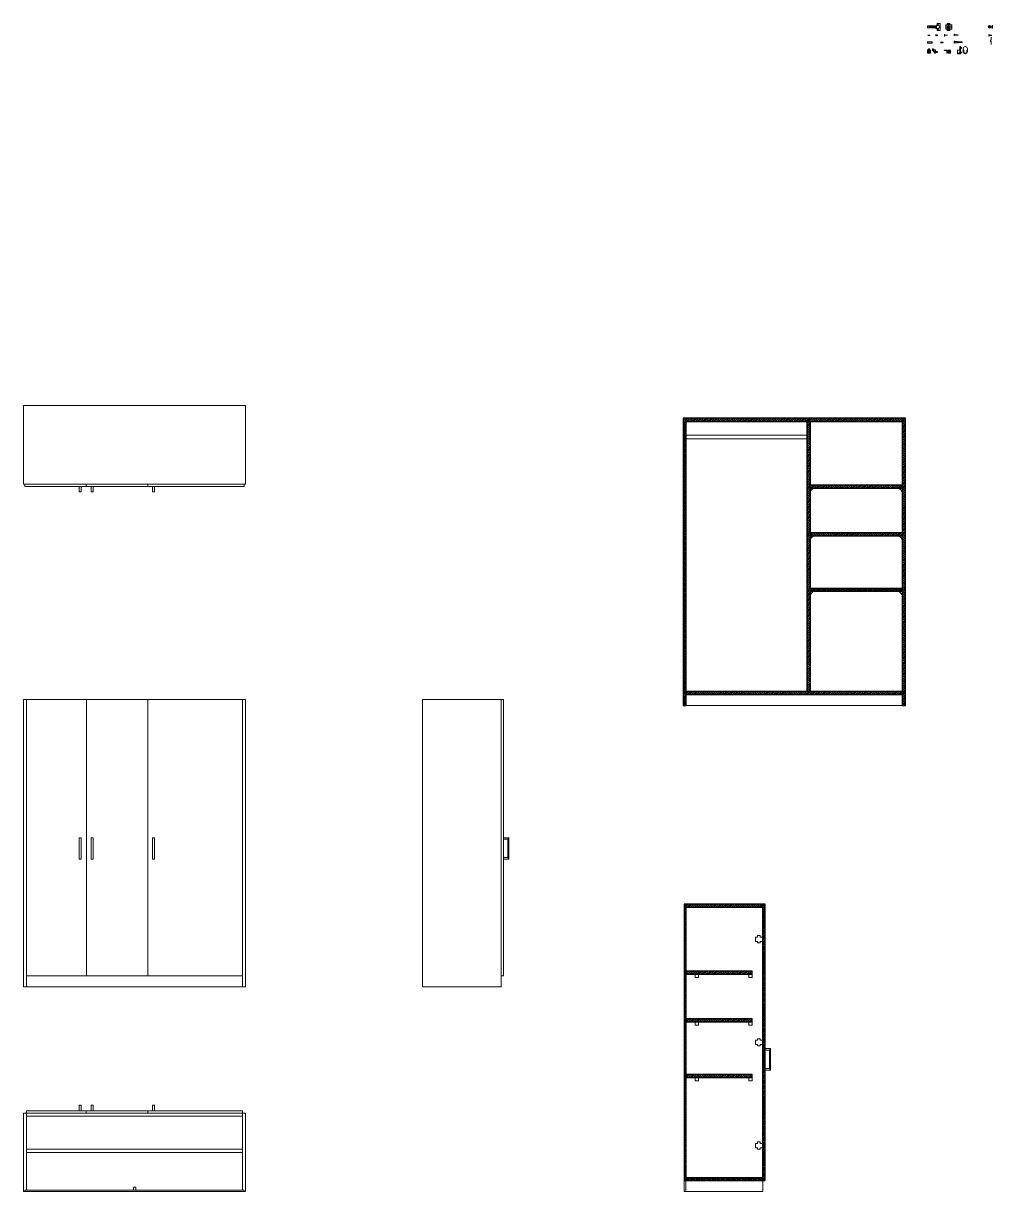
# Model space of a CAD drawing. Header units: millimetres. Extents: x -36975 to 2153, y -5493 to 9259.
# Drawn here: x -17406 to -11302, y 1899 to 9259 of the extents above; entities that cross this region are included whole.
import ezdxf

# ---------------------------------------------------------------- set-up
doc = ezdxf.new("R2010")
doc.units = ezdxf.units.MM
doc.linetypes.add('DASHED', pattern=[0.75, 0.5, -0.25])
for name, color, linetype, lineweight in [('A-ELEV-MBE', 7, 'Continuous', 18), ('A-ELEV-MBE1', 7, 'Continuous', 18), ('A-SECT-MCUT', 7, 'Continuous', 35), ('A-SECT-MCUT1', 7, 'Continuous', 35)]:
    doc.layers.add(name, color=color, linetype=linetype, lineweight=lineweight)

msp = doc.modelspace()

# ---------------------------------------------------------------- hatches: boundary and pattern name
at = {"layer": 'A-SECT-MCUT', "lineweight": 13, "true_color": 0x636466}
h = msp.add_hatch(dxfattribs=at)
h.set_pattern_fill('ANSI31', color=251, scale=2.5)
h.paths.add_polyline_path([(-13231.4, 6771), (-13251.4, 6771), (-13251.4, 4961), (-13231.4, 4961)])
h.paths.add_polyline_path([(-11871.4, 6771), (-13231.4, 6771), (-13231.4, 6751), (-11871.4, 6751)])
h.paths.add_polyline_path([(-11851.4, 6771), (-11871.4, 6771), (-11871.4, 6751), (-11871.4, 4961), (-11851.4, 4961)])
h.paths.add_polyline_path([(-11871.4, 6351), (-12451.4, 6351), (-12451.4, 6331), (-11871.4, 6331)])
h.paths.add_polyline_path([(-11871.4, 6051), (-12451.4, 6051), (-12451.4, 6031), (-11871.4, 6031)])
h.paths.add_polyline_path([(-11871.4, 5701), (-12451.4, 5701), (-12451.4, 5681), (-11871.4, 5681)])
h.paths.add_polyline_path([(-11871.4, 5051), (-13231.4, 5051), (-13231.4, 5031), (-11871.4, 5031)])
h.paths.add_polyline_path([(-12451.4, 6751), (-12471.4, 6751), (-12471.4, 5051), (-12451.4, 5051)])
h = msp.add_hatch(dxfattribs=at)
h.set_pattern_fill('ANSI31', color=251, scale=2.5)
h.paths.add_polyline_path([(-12817, 3289), (-13234.5, 3289), (-13234.5, 3269), (-12817, 3269)])
h.paths.add_polyline_path([(-12817, 2989), (-13234.5, 2989), (-13234.5, 2969), (-12817, 2969)])
h.paths.add_polyline_path([(-12817, 2639), (-13234.5, 2639), (-13234.5, 2619), (-12817, 2619)])
h.paths.add_polyline_path([(-12734.5, 3709), (-12749.5, 3709), (-12749.5, 1969), (-12734.5, 1969)])
h.paths.add_polyline_path([(-13234.5, 3689), (-13234.5, 3699), (-13244.5, 3699), (-13244.5, 1979), (-13234.5, 1979)])
h.paths.add_polyline_path([(-12749.5, 3709), (-13244.5, 3709), (-13244.5, 3699), (-13234.5, 3699), (-13234.5, 3689), (-12749.5, 3689)])
h.paths.add_polyline_path([(-12749.5, 1989), (-13234.5, 1989), (-13234.5, 1979), (-13244.5, 1979), (-13244.5, 1969), (-12749.5, 1969)])

# ---------------------------------------------------------------- linework, layer by layer
at = {"layer": 'A-ELEV-MBE', "lineweight": 13}
for p, q in [((-13231.4, 6681), (-13231.4, 6636.4)), ((-12471.4, 6665.4), (-13231.4, 6665.4)), ((-12471.4, 6640.4), (-13231.4, 6640.4)), ((-12471.4, 6681), (-12471.4, 6636.4)), ((-12446.4, 6315), (-12430.4, 6331)), ((-11876.4, 6315), (-11892.4, 6331)), ((-12451.4, 6310), (-12446.4, 6310)), ((-12446.4, 6315), (-12446.4, 6310)), ((-11876.4, 6315), (-11876.4, 6310)), ((-11871.4, 6310), (-11876.4, 6310)), ((-12451.4, 6010), (-12446.4, 6010)), ((-12446.4, 6015), (-12430.4, 6031)), ((-12446.4, 6015), (-12446.4, 6010)), ((-11876.4, 6015), (-11892.4, 6031)), ((-11876.4, 6015), (-11876.4, 6010)), ((-11871.4, 6010), (-11876.4, 6010)), ((-12446.4, 5665), (-12430.4, 5681)), ((-11876.4, 5665), (-11892.4, 5681)), ((-12451.4, 5660), (-12446.4, 5660)), ((-12446.4, 5665), (-12446.4, 5660)), ((-11876.4, 5665), (-11876.4, 5660)), ((-11871.4, 5660), (-11876.4, 5660)), ((-12796, 3475.5), (-12796, 3502.5)), ((-12783, 3502.5), (-12796, 3502.5)), ((-12783, 3475.5), (-12796, 3475.5)), ((-12765, 3511.5), (-12783, 3511.5)), ((-12783, 3502.5), (-12783, 3511.5)), ((-12783, 3475.5), (-12783, 3466.5)), ((-12765, 3466.5), (-12783, 3466.5)), ((-12765, 3466.5), (-12783, 3466.5)), ((-12765, 3502.5), (-12765, 3511.5)), ((-12765, 3502.5), (-12749.5, 3502.5)), ((-12765, 3475.5), (-12765, 3466.5)), ((-12765, 3475.5), (-12749.5, 3475.5)), ((-12796, 2825.5), (-12796, 2852.5)), ((-12783, 2852.5), (-12796, 2852.5)), ((-12783, 2825.5), (-12796, 2825.5)), ((-12765, 2861.5), (-12783, 2861.5)), ((-12783, 2852.5), (-12783, 2861.5)), ((-12783, 2825.5), (-12783, 2816.5)), ((-12765, 2816.5), (-12783, 2816.5)), ((-12765, 2816.5), (-12783, 2816.5)), ((-12765, 2852.5), (-12765, 2861.5)), ((-12765, 2852.5), (-12749.5, 2852.5)), ((-12765, 2825.5), (-12765, 2816.5)), ((-12765, 2825.5), (-12749.5, 2825.5)), ((-12749.5, 2861.5), (-12749.5, 2861.5)), ((-12734.5, 2799.8), (-12700.5, 2799.8)), ((-12700.5, 2799.8), (-12707.5, 2789.8)), ((-12700.5, 2799.8), (-12700.5, 2664.3)), ((-12734.5, 2789.8), (-12707.5, 2789.8)), ((-12707.5, 2789.8), (-12707.5, 2674.3)), ((-12707.5, 2674.3), (-12734.5, 2674.3)), ((-12700.5, 2664.3), (-12734.5, 2664.3)), ((-12707.5, 2674.3), (-12700.5, 2664.3)), ((-12765, 2211.7), (-12783, 2211.7)), ((-12783, 2202.7), (-12783, 2211.7)), ((-12765, 2202.7), (-12765, 2211.7)), ((-12749.5, 2211.7), (-12749.5, 2211.7)), ((-12796, 2175.7), (-12796, 2202.7)), ((-12783, 2202.7), (-12796, 2202.7)), ((-12783, 2175.7), (-12796, 2175.7)), ((-12783, 2175.7), (-12783, 2166.7)), ((-12765, 2166.7), (-12783, 2166.7)), ((-12765, 2166.7), (-12783, 2166.7)), ((-12765, 2202.7), (-12749.5, 2202.7)), ((-12765, 2175.7), (-12765, 2166.7)), ((-12765, 2175.7), (-12749.5, 2175.7)), ((-13244.5, 1969), (-13244.5, 1899)), ((-13234.5, 1969), (-13234.5, 1899)), ((-12749.5, 1899), (-12749.5, 1969)), ((-13244.5, 1899), (-12749.5, 1899))]:
    msp.add_line(p, q, dxfattribs=at)
at = {"layer": 'A-ELEV-MBE'}
for p, q in [((-17396.5, 6356.5), (-17396.5, 6341.5)), ((-17055.5, 6341.5), (-17055.5, 6307.5)), ((-17043.5, 6341.5), (-17043.5, 6307.5)), ((-17011.4, 6341.5), (-17011.4, 6356.5)), ((-16979.5, 6341.5), (-16979.5, 6307.5)), ((-16967.5, 6341.5), (-16967.5, 6307.5)), ((-16621.9, 6341.5), (-16621.9, 6356.5)), ((-16592.5, 6341.5), (-16592.5, 6307.5)), ((-16580.5, 6341.5), (-16580.5, 6307.5)), ((-16016.9, 6356.5), (-16016.9, 6341.5)), ((-17055.5, 6307.5), (-17043.5, 6307.5)), ((-16979.5, 6307.5), (-16967.5, 6307.5)), ((-16592.5, 6307.5), (-16580.5, 6307.5)), ((-17386.5, 4998.4), (-17386.5, 3258.4)), ((-17009.5, 4998.4), (-17009.5, 3258.4)), ((-16622.5, 4998.4), (-16622.5, 3258.4)), ((-16026.5, 4998.4), (-16026.5, 3258.4)), ((-14397.8, 4998.4), (-14892.8, 4998.4)), ((-14892.8, 4998.4), (-14892.8, 3188.4)), ((-14397.8, 3188.4), (-14397.8, 4998.4)), ((-14382.8, 4998.4), (-14397.8, 4998.4)), ((-14382.8, 3258.4), (-14382.8, 4998.4)), ((-13231.4, 4961), (-11871.4, 4961)), ((-17043.5, 4128.4), (-17055.5, 4128.4)), ((-17055.5, 4128.4), (-17055.5, 3992.9)), ((-17043.5, 4128.4), (-17043.5, 3992.9)), ((-16967.5, 4128.4), (-16979.5, 4128.4)), ((-16979.5, 4128.4), (-16979.5, 3992.9)), ((-16967.5, 4128.4), (-16967.5, 3992.9)), ((-16580.5, 4128.4), (-16592.5, 4128.4)), ((-16592.5, 4128.4), (-16592.5, 3992.9)), ((-16580.5, 4128.4), (-16580.5, 3992.9)), ((-14382.8, 4128.4), (-14348.8, 4128.4)), ((-14348.8, 4128.4), (-14355.8, 4118.4)), ((-14348.8, 4128.4), (-14348.8, 3992.9)), ((-14382.8, 4118.4), (-14355.8, 4118.4)), ((-14355.8, 4118.4), (-14355.8, 4002.9)), ((-17043.5, 3992.9), (-17055.5, 3992.9)), ((-16967.5, 3992.9), (-16979.5, 3992.9)), ((-16580.5, 3992.9), (-16592.5, 3992.9)), ((-14355.8, 4002.9), (-14382.8, 4002.9)), ((-14348.8, 3992.9), (-14382.8, 3992.9)), ((-14355.8, 4002.9), (-14348.8, 3992.9)), ((-17386.5, 3258.4), (-16026.5, 3258.4)), ((-17386.5, 3258.4), (-17386.5, 3188.4)), ((-16026.5, 3258.4), (-16026.5, 3188.4)), ((-14397.8, 3258.4), (-14382.8, 3258.4)), ((-14892.8, 3188.4), (-14397.8, 3188.4)), ((-17055.5, 2409), (-17055.5, 2443)), ((-17055.5, 2443), (-17043.5, 2443)), ((-17043.5, 2409), (-17043.5, 2443)), ((-16979.5, 2409), (-16979.5, 2443)), ((-16979.5, 2443), (-16967.5, 2443)), ((-16967.5, 2409), (-16967.5, 2443)), ((-16592.5, 2409), (-16592.5, 2443)), ((-16592.5, 2443), (-16580.5, 2443)), ((-16580.5, 2409), (-16580.5, 2443)), ((-17386.5, 2394), (-17386.5, 2409)), ((-17011.4, 2409), (-17011.4, 2394)), ((-16621.9, 2409), (-16621.9, 2394)), ((-16026.5, 2394), (-16026.5, 2409)), ((-17386.5, 2166.5), (-16026.5, 2166.5)), ((-17386.5, 2146.5), (-16026.5, 2146.5)), ((-17386.5, 1909), (-17386.5, 1919)), ((-16713.9, 1927.9), (-16699, 1927.9)), ((-16713.9, 1909), (-16713.9, 1927.9)), ((-16699, 1909), (-16699, 1927.9)), ((-16026.5, 1909), (-16026.5, 1919)), ((-17396.5, 1899), (-17396.5, 1909)), ((-17396.5, 1909), (-17386.5, 1909)), ((-17386.5, 1909), (-16021.5, 1909)), ((-16713.9, 1909), (-16699, 1909)), ((-16016.5, 1909), (-16026.5, 1909)), ((-16016.5, 1899), (-16016.5, 1909))]:
    msp.add_line(p, q, dxfattribs=at)
for points in [[(-16006.5, 6356.5), (-16006.5, 6851.5), (-17406.5, 6851.5), (-17406.5, 6356.5)], [(-17406.5, 6356.5), (-16006.5, 6356.5)], [(-17396.5, 6341.5), (-16016.9, 6341.5)], [(-17406.5, 2394), (-16006.5, 2394)], [(-16006.5, 2394), (-16006.5, 1899), (-17406.5, 1899), (-17406.5, 2394)], [(-17386.5, 2409), (-16026.5, 2409)], [(-17386.5, 1919), (-17386.5, 2394)], [(-17386.5, 2374), (-16026.5, 2374)], [(-16026.5, 2394), (-16026.5, 1919)]]:
    msp.add_lwpolyline(points, dxfattribs=at)
msp.add_lwpolyline([(-17406.5, 3188.4), (-16006.5, 3188.4), (-16006.5, 4998.4), (-17406.5, 4998.4)], close=True, dxfattribs=at)
at = {"layer": 'A-ELEV-MBE', "lineweight": 13}
for points in [[(-13154.5, 3269), (-13154.5, 3248), (-13174.5, 3248), (-13174.5, 3269)], [(-12817, 3269), (-12817, 3248), (-12837, 3248), (-12837, 3269)], [(-13154.5, 2969), (-13154.5, 2948), (-13174.5, 2948), (-13174.5, 2969)], [(-12817, 2969), (-12817, 2948), (-12837, 2948), (-12837, 2969)], [(-13154.5, 2619), (-13154.5, 2598), (-13174.5, 2598), (-13174.5, 2619)], [(-12817, 2619), (-12817, 2598), (-12837, 2598), (-12837, 2619)]]:
    msp.add_lwpolyline(points, close=True, dxfattribs=at)
at = {"layer": 'A-ELEV-MBE1'}
for p, q in [((-11667.8, 9242), (-11712.8, 9242)), ((-11712.8, 9241), (-11712.8, 9242)), ((-11712.8, 9241), (-11711.3, 9241)), ((-11712.8, 9230), (-11712.8, 9231)), ((-11712.8, 9231), (-11711.3, 9231)), ((-11667.8, 9230), (-11712.8, 9230)), ((-11711.3, 9231), (-11711.3, 9241)), ((-11686.2, 9238), (-11694.4, 9238)), ((-11694.4, 9234), (-11686.2, 9234)), ((-11675.7, 9242), (-11675.7, 9230)), ((-11655.8, 9241), (-11670.8, 9241)), ((-11670.8, 9231), (-11670.8, 9241)), ((-11655.8, 9231), (-11670.8, 9231)), ((-11667.8, 9241), (-11667.8, 9242)), ((-11667.8, 9231), (-11667.8, 9230)), ((-11663.3, 9241), (-11663.3, 9231)), ((-11661.8, 9241), (-11661.8, 9231)), ((-11655.8, 9231), (-11655.8, 9241)), ((-11650.9, 9245), (-11650.9, 9255.5)), ((-11645.9, 9245), (-11650.9, 9245)), ((-11650.9, 9216.5), (-11650.9, 9227)), ((-11645.9, 9227), (-11650.9, 9227)), ((-11647.9, 9258.5), (-11635.9, 9258.5)), ((-11635.9, 9213.5), (-11647.9, 9213.5)), ((-11632.9, 9255.5), (-11632.9, 9216.5)), ((-11596.8, 9247.5), (-11596.8, 9224.5)), ((-11557.8, 9241), (-11596.8, 9241)), ((-11557.8, 9231), (-11596.8, 9231)), ((-11588.8, 9249.5), (-11594.8, 9249.5)), ((-11588.8, 9222.5), (-11594.8, 9222.5)), ((-11588.8, 9249.5), (-11588.8, 9255.5)), ((-11588.8, 9216.5), (-11588.8, 9222.5)), ((-11586.8, 9241), (-11586.8, 9231)), ((-11585.8, 9258.5), (-11573.8, 9258.5)), ((-11573.8, 9213.5), (-11585.8, 9213.5)), ((-11585.6, 9218.8), (-11585.6, 9222.5)), ((-11585.3, 9253.1), (-11585.3, 9249.8)), ((-11584.8, 9241), (-11584.8, 9231)), ((-11581.3, 9249.8), (-11581.3, 9253.1)), ((-11581.1, 9222.5), (-11581.1, 9218.8)), ((-11578.6, 9218.8), (-11578.6, 9222.5)), ((-11578.3, 9253.1), (-11578.3, 9249.8)), ((-11574.3, 9249.8), (-11574.3, 9253.1)), ((-11574.1, 9222.5), (-11574.1, 9218.8)), ((-11570.8, 9255.5), (-11570.8, 9249.5)), ((-11570.8, 9249.5), (-11559.8, 9249.5)), ((-11570.8, 9222.5), (-11559.8, 9222.5)), ((-11570.8, 9222.5), (-11570.8, 9216.5)), ((-11557.8, 9247.5), (-11557.8, 9224.5)), ((-11710.8, 9141.2), (-11712.3, 9139.7)), ((-11712.3, 9134.7), (-11712.3, 9139.7)), ((-11712.3, 9134.7), (-11710.8, 9133.2)), ((-11710.8, 9141.2), (-11683.8, 9141.2)), ((-11710.8, 9133.2), (-11710.8, 9141.2)), ((-11683.8, 9133.2), (-11710.8, 9133.2)), ((-11707.7, 9185.2), (-11708.1, 9185.2)), ((-11707.7, 9180.9), (-11708.1, 9180.9)), ((-11707.3, 9184.2), (-11707.3, 9181.9)), ((-11705.2, 9181.1), (-11706.4, 9185)), ((-11704, 9181.1), (-11705.2, 9185)), ((-11702.8, 9181.1), (-11704, 9185)), ((-11701.6, 9181.1), (-11702.7, 9185)), ((-11700.4, 9181.1), (-11701.5, 9185)), ((-11699.2, 9181.1), (-11700.3, 9185)), ((-11698, 9181.1), (-11699.1, 9185)), ((-11696.9, 9184.2), (-11696.9, 9181.9)), ((-11683.8, 9141.2), (-11683.8, 9133.2)), ((-11683.8, 9141.2), (-11682.3, 9139.7)), ((-11682.3, 9134.7), (-11683.8, 9133.2)), ((-11682.3, 9139.7), (-11682.3, 9134.7)), ((-11660.6, 9184.2), (-11660.3, 9184.2)), ((-11660.6, 9183.5), (-11660.3, 9183.5)), ((-11658.3, 9184.2), (-11660.3, 9186)), ((-11658.3, 9184.2), (-11660.3, 9184.2)), ((-11660.3, 9183.5), (-11660.3, 9184.2)), ((-11658.3, 9183.5), (-11660.3, 9181.7)), ((-11658.3, 9183.5), (-11660.3, 9183.5)), ((-11660, 9183.5), (-11660, 9184.2)), ((-11658.1, 9187.8), (-11659.4, 9187.8)), ((-11658.1, 9179.8), (-11659.4, 9179.8)), ((-11658.1, 9183.8), (-11658.1, 9187.8)), ((-11658.1, 9183.8), (-11658.1, 9179.8)), ((-11655.8, 9181.9), (-11656.9, 9185.9)), ((-11654.5, 9181.9), (-11655.7, 9185.9)), ((-11653.3, 9181.9), (-11654.5, 9185.9)), ((-11652.1, 9181.9), (-11653.2, 9185.9)), ((-11650.8, 9181.9), (-11652, 9185.9)), ((-11649.6, 9181.9), (-11650.7, 9185.9)), ((-11627.5, 9143), (-11629, 9143)), ((-11627.5, 9133), (-11629, 9133)), ((-11627.5, 9133), (-11627.5, 9143)), ((-11602.9, 9183.9), (-11585.9, 9183.9)), ((-11602.9, 9183.5), (-11585.9, 9183.5)), ((-11585.9, 9183.9), (-11585.6, 9183.7)), ((-11585.6, 9183.7), (-11585.9, 9183.5)), ((-11545.3, 9185.9), (-11545, 9185.9)), ((-11545.3, 9185.1), (-11545, 9185.1)), ((-11543, 9185.9), (-11545, 9187.6)), ((-11543, 9185.9), (-11545, 9185.9)), ((-11545, 9185.1), (-11545, 9185.9)), ((-11543, 9185.1), (-11545, 9183.4)), ((-11543, 9185.1), (-11545, 9185.1)), ((-11544.7, 9185.1), (-11544.7, 9185.9)), ((-11542.8, 9189.5), (-11544.2, 9189.5)), ((-11542.8, 9181.5), (-11544.2, 9181.5)), ((-11539.6, 9144.2), (-11543.7, 9148)), ((-11543.7, 9133), (-11543.7, 9148)), ((-11543.7, 9143.9), (-11541.6, 9142.8)), ((-11543.7, 9143.9), (-11543.7, 9136.9)), ((-11541.6, 9141.1), (-11543.7, 9141.2)), ((-11541.6, 9139.8), (-11543.7, 9139.7)), ((-11541.6, 9138.1), (-11543.7, 9136.9)), ((-11543.7, 9133), (-11539.6, 9136.7)), ((-11542.8, 9185.5), (-11542.8, 9189.5)), ((-11542.8, 9185.5), (-11542.8, 9181.5)), ((-11540.5, 9183.6), (-11541.7, 9187.6)), ((-11541.6, 9142.8), (-11540.5, 9141)), ((-11540.5, 9139.9), (-11541.6, 9138.1)), ((-11540.5, 9139.9), (-11540.5, 9141)), ((-11539.3, 9183.6), (-11540.4, 9187.6)), ((-11539.6, 9136.7), (-11539.6, 9144.2)), ((-11539.6, 9144.2), (-11525.7, 9144.2)), ((-11539.6, 9136.7), (-11525.7, 9136.7)), ((-11538, 9183.6), (-11539.2, 9187.6)), ((-11536.8, 9183.6), (-11537.9, 9187.6)), ((-11535.5, 9183.6), (-11536.7, 9187.6)), ((-11534.3, 9183.6), (-11535.4, 9187.6)), ((-11533, 9183.6), (-11534.2, 9187.6)), ((-11531.8, 9183.6), (-11533, 9187.6)), ((-11530.5, 9183.6), (-11531.7, 9187.6)), ((-11529.3, 9183.6), (-11530.5, 9187.6)), ((-11528.1, 9183.6), (-11529.2, 9187.6)), ((-11526.8, 9183.6), (-11528, 9187.6)), ((-11525.6, 9183.6), (-11526.7, 9187.6)), ((-11523.5, 9142.7), (-11525.7, 9144.2)), ((-11525.7, 9144.2), (-11525.7, 9136.7)), ((-11525.7, 9136.7), (-11523.5, 9138.2)), ((-11524.3, 9183.6), (-11525.5, 9187.6)), ((-11523.1, 9183.6), (-11524.2, 9187.6)), ((-11523.6, 9144.2), (-11523.2, 9136.7)), ((-11523.5, 9142.7), (-11493.7, 9142.7)), ((-11523.5, 9138.2), (-11493.7, 9138.2)), ((-11521.8, 9183.6), (-11523, 9187.6)), ((-11521.2, 9144.2), (-11520.8, 9136.7)), ((-11518.8, 9144.2), (-11518.4, 9136.7)), ((-11516.3, 9144.2), (-11515.9, 9136.7)), ((-11513.9, 9144.2), (-11513.5, 9136.7)), ((-11511.5, 9144.2), (-11511.1, 9136.7)), ((-11511.5, 9144.2), (-11511.1, 9136.4)), ((-11509.1, 9144.2), (-11508.7, 9136.4)), ((-11506.7, 9144.2), (-11506.3, 9136.7)), ((-11504.3, 9144.2), (-11503.9, 9136.7)), ((-11501.8, 9144.2), (-11501.4, 9136.7)), ((-11499.4, 9144.2), (-11499, 9136.7)), ((-11497, 9144.2), (-11496.6, 9136.7)), ((-11493.7, 9138.2), (-11493.7, 9142.7)), ((-11325.8, 9183.6), (-11325.3, 9183.1)), ((-11325.3, 9183.1), (-11325.8, 9182.6)), ((-11322, 9185.5), (-11323.4, 9180.7)), ((-11320.5, 9185.5), (-11321.9, 9180.7)), ((-11319, 9185.5), (-11320.4, 9180.7)), ((-11317.5, 9185.5), (-11318.9, 9180.7)), ((-11316, 9185.5), (-11317.4, 9180.7)), ((-11314.5, 9185.5), (-11315.9, 9180.7)), ((-11315.6, 9152), (-11315.6, 9145)), ((-11314.6, 9152), (-11314.6, 9145)), ((-11313, 9185.5), (-11314.4, 9180.7)), ((-11314.1, 9153.5), (-11312.6, 9153.5)), ((-11314.1, 9152.5), (-11312.6, 9152.5)), ((-11314.1, 9144.5), (-11312.6, 9144.5)), ((-11314.1, 9143.5), (-11312.6, 9143.5)), ((-11311.5, 9185.5), (-11312.9, 9180.7)), ((-11310.1, 9171), (-11311.1, 9171)), ((-11311.1, 9171), (-11311.1, 9155)), ((-11311.1, 9162), (-11310.1, 9162)), ((-11311.1, 9142), (-11311.1, 9126)), ((-11311.1, 9135), (-11310.1, 9135)), ((-11310.1, 9126), (-11311.1, 9126)), ((-11310.1, 9171), (-11310.1, 9155)), ((-11310.1, 9142), (-11310.1, 9126)), ((-11692.3, 9091.2), (-11712.3, 9091.2)), ((-11712.3, 9091.2), (-11712.3, 9070.2)), ((-11712.3, 9075.2), (-11708.3, 9075.2)), ((-11692.3, 9070.2), (-11712.3, 9070.2)), ((-11696.3, 9086.2), (-11708.3, 9086.2)), ((-11708.3, 9075.2), (-11708.3, 9086.2)), ((-11703.8, 9098.7), (-11704.8, 9097.2)), ((-11704.8, 9091.2), (-11704.8, 9097.2)), ((-11704.8, 9097.2), (-11699.8, 9097.2)), ((-11703.8, 9098.7), (-11700.8, 9098.7)), ((-11700.8, 9098.7), (-11699.8, 9097.2)), ((-11699.8, 9097.2), (-11699.8, 9091.2)), ((-11696.3, 9075.2), (-11696.3, 9086.2)), ((-11692.3, 9075.2), (-11696.3, 9075.2)), ((-11692.3, 9091.2), (-11692.3, 9070.2)), ((-11662.1, 9091.2), (-11683.1, 9091.2)), ((-11667.1, 9075.2), (-11683.1, 9091.2)), ((-11679.1, 9098.7), (-11680.1, 9097.2)), ((-11680.1, 9091.2), (-11680.1, 9097.2)), ((-11680.1, 9097.2), (-11675.1, 9097.2)), ((-11679.1, 9098.7), (-11676.1, 9098.7)), ((-11667.1, 9086.2), (-11678.1, 9086.2)), ((-11676.1, 9098.7), (-11675.1, 9097.2)), ((-11675.1, 9097.2), (-11675.1, 9091.2)), ((-11667.1, 9086.2), (-11667.1, 9070.2)), ((-11662.1, 9070.2), (-11667.1, 9070.2)), ((-11662.1, 9091.2), (-11662.1, 9070.2)), ((-11662.1, 9081.6), (-11652.8, 9081.6)), ((-11662.1, 9079.6), (-11649.1, 9079.6)), ((-11662.1, 9076.8), (-11649.1, 9076.8)), ((-11662.1, 9074.8), (-11652.8, 9074.8)), ((-11607.5, 9088.9), (-11590.6, 9088.9)), ((-11607.5, 9086.9), (-11607.5, 9088.9)), ((-11607.5, 9086.9), (-11590.6, 9086.9)), ((-11601.5, 9088.9), (-11601.5, 9086.9)), ((-11595.5, 9088.9), (-11595.5, 9086.9)), ((-11590.6, 9070), (-11590.6, 9086.9)), ((-11590.6, 9082), (-11588.6, 9082)), ((-11590.6, 9076), (-11588.6, 9076)), ((-11590.6, 9070), (-11588.6, 9070)), ((-11588.6, 9086.9), (-11588.6, 9070)), ((-11581.4, 9088.9), (-11581.4, 9070)), ((-11581.4, 9088.9), (-11566.5, 9088.9)), ((-11581.4, 9086.9), (-11566.5, 9086.9)), ((-11581.4, 9070), (-11566.5, 9070)), ((-11566.5, 9088.9), (-11566.5, 9070)), ((-11508.3, 9089.8), (-11523.3, 9089.8)), ((-11523.3, 9089.8), (-11523.3, 9067.4)), ((-11523.3, 9071.4), (-11508.3, 9071.4)), ((-11504.3, 9067.4), (-11523.3, 9067.4)), ((-11508.3, 9112.1), (-11508.3, 9089.8)), ((-11504.3, 9112.1), (-11508.3, 9112.1)), ((-11508.3, 9112.1), (-11508.3, 9112.1)), ((-11508.3, 9071.4), (-11508.3, 9089.8)), ((-11504.3, 9112.1), (-11504.3, 9067.4)), ((-11504.3, 9107.1), (-11498.3, 9107.1)), ((-11498.3, 9102.1), (-11504.3, 9102.1)), ((-11504.3, 9072.4), (-11498.3, 9072.4)), ((-11498.2, 9077.4), (-11504.2, 9077.4)), ((-11498.3, 9107.1), (-11498.3, 9102.1)), ((-11496.8, 9106.1), (-11498.3, 9107.1)), ((-11496.8, 9103.1), (-11498.3, 9102.1)), ((-11498.3, 9072.4), (-11498.2, 9077.4)), ((-11496.8, 9073.4), (-11498.3, 9072.4)), ((-11496.7, 9076.4), (-11498.2, 9077.4)), ((-11496.8, 9106.1), (-11496.8, 9103.1)), ((-11496.8, 9073.4), (-11496.7, 9076.4)), ((-11486.7, 9100.1), (-11486.7, 9079.4)), ((-11486.7, 9089.7), (-11482.7, 9089.7)), ((-11482.7, 9089.7), (-11482.7, 9079.4)), ((-11474.7, 9112.1), (-11472.8, 9112.1)), ((-11474.7, 9071.4), (-11472.8, 9071.4)), ((-11474.7, 9067.4), (-11472.8, 9067.4)), ((-11464.8, 9089.7), (-11464.8, 9079.4)), ((-11464.8, 9089.7), (-11460.8, 9089.7)), ((-11460.8, 9100.1), (-11460.8, 9079.4)), ((-11871.4, 6331), (-11871.4, 6310))]:
    msp.add_line(p, q, dxfattribs=at)
at = {"layer": 'A-ELEV-MBE1', "linetype": 'Continuous'}
for p, q in [((-11322.9, 9237.3), (-11326.6, 9237.3)), ((-11322.9, 9235.7), (-11326.6, 9235.7)), ((-11322.9, 9237.3), (-11322.9, 9241)), ((-11322.9, 9235.7), (-11322.9, 9232)), ((-11321.3, 9237.3), (-11321.3, 9241)), ((-11321.3, 9237.3), (-11317.6, 9237.3)), ((-11321.3, 9235.7), (-11321.3, 9232)), ((-11321.3, 9235.7), (-11317.6, 9235.7)), ((-11307.1, 9237.2), (-11306.5, 9237.2)), ((-11307.1, 9235.6), (-11306.5, 9235.6)), ((-11306.5, 9235.6), (-11306.5, 9237.2)), ((-11301.9, 9245.2), (-11304.5, 9245.2)), ((-11301.9, 9227.5), (-11304.5, 9227.5)), ((-11301.9, 9227.5), (-11301.9, 9245.2)), ((-11708.8, 9183.5), (-11708.7, 9183.5)), ((-11708.8, 9182.6), (-11708.7, 9182.6)), ((-11708.7, 9183.5), (-11708.7, 9182.6)), ((-11708.4, 9185.1), (-11708.4, 9181)), ((-11707.7, 9185.2), (-11707.7, 9180.9)), ((-11707.7, 9184.5), (-11707.3, 9184.2)), ((-11707.7, 9181.5), (-11707.3, 9181.9)), ((-11703, 9078.9), (-11706, 9078.9)), ((-11703, 9077.5), (-11706, 9077.5)), ((-11703, 9078.9), (-11703, 9081.8)), ((-11703, 9077.5), (-11703, 9074.6)), ((-11701.7, 9078.9), (-11701.7, 9081.8)), ((-11701.7, 9078.9), (-11698.7, 9078.9)), ((-11701.7, 9077.5), (-11701.7, 9074.6)), ((-11701.7, 9077.5), (-11698.7, 9077.5))]:
    msp.add_line(p, q, dxfattribs=at)
at = {"layer": 'A-ELEV-MBE1', "linetype": 'DASHED'}
for p, q in [((-11302.3, 9237.2), (-11306.5, 9240.9)), ((-11302.3, 9237.2), (-11306.5, 9237.2)), ((-11302.3, 9235.6), (-11306.5, 9231.8)), ((-11302.3, 9235.6), (-11306.5, 9235.6)), ((-11302.3, 9235.6), (-11302.3, 9237.2)), ((-11707.8, 9183.5), (-11708.7, 9184.3)), ((-11707.8, 9183.5), (-11708.7, 9183.5)), ((-11707.8, 9182.6), (-11708.7, 9182.6)), ((-11707.8, 9182.6), (-11708.7, 9181.8)), ((-11707.8, 9183.5), (-11707.8, 9182.6))]:
    msp.add_line(p, q, dxfattribs=at)
at = {"layer": 'A-ELEV-MBE1', "lineweight": 25}
msp.add_line((-11871.4, 6331), (-11892.4, 6331), dxfattribs=at)
at = {"layer": 'A-ELEV-MBE1'}
for points in [[(-11707.3, 9184.2), (-11696.9, 9184.2)], [(-11696.9, 9181.9), (-11707.3, 9181.9)], [(-11658.1, 9185.1), (-11649.8, 9185.1), (-11646.7, 9183.9), (-11649.8, 9182.7), (-11658.1, 9182.7)], [(-11627.5, 9139.6), (-11615, 9139.6), (-11611.3, 9138.1), (-11615, 9136.7), (-11627.5, 9136.7)], [(-11542.8, 9186.7), (-11522, 9186.7), (-11519, 9185.6), (-11522, 9184.4), (-11542.8, 9184.4)], [(-11325.1, 9188.1), (-11325.8, 9188.1), (-11325.8, 9183.6)], [(-11325.8, 9182.6), (-11325.8, 9178.1), (-11325.1, 9178.1), (-11324.6, 9180.7), (-11323.8, 9181.7), (-11310.8, 9181.7)], [(-11310.8, 9184.5), (-11323.8, 9184.5), (-11324.6, 9185.5), (-11325.1, 9188.1)], [(-11310.8, 9181.7), (-11307.2, 9183.1), (-11310.8, 9184.5)]]:
    msp.add_lwpolyline(points, dxfattribs=at)
msp.add_lwpolyline([(-11602.9, 9178.7), (-11604.4, 9178.7), (-11604.4, 9188.7), (-11602.9, 9188.7)], close=True, dxfattribs=at)
for centre, radius in [((-11698.5, 9236), 4.5), ((-11680.4, 9236), 2), ((-11645.6, 9252), 2), ((-11645.6, 9220.2), 2), ((-11576.3, 9236), 2), ((-11702.3, 9078.2), 5), ((-11574, 9079), 3)]:
    msp.add_circle(centre, radius, dxfattribs=at)
at = {"layer": 'A-ELEV-MBE1', "linetype": 'Continuous'}
msp.add_circle((-11322.1, 9236.5), 8.81, dxfattribs=at)
at = {"layer": 'A-ELEV-MBE1'}
for centre, radius, start, end in [((-11686.2, 9236), 2, 0, 90), ((-11686.2, 9236), 2, 270, 0), ((-11650.9, 9236), 12, 90, 155.37568), ((-11650.9, 9236), 12, 204.62432, 270), ((-11650.9, 9236), 9, 90, 146.25101), ((-11650.9, 9236), 9, 213.74899, 270), ((-11647.9, 9255.5), 3, 90, 180), ((-11647.9, 9216.5), 3, 180, 270), ((-11645.9, 9236), 9, 270, 90), ((-11635.9, 9255.5), 3, 0, 90), ((-11635.9, 9216.5), 3, 270, 0), ((-11594.8, 9247.5), 2, 90, 180), ((-11594.8, 9224.5), 2, 180, 270), ((-11585.8, 9255.5), 3, 90, 180), ((-11585.8, 9216.5), 3, 180, 270), ((-11583.3, 9222.5), 2.25, 90, 180), ((-11583.3, 9218.8), 2.25, 180, 270), ((-11583.3, 9253.1), 2, 90, 180), ((-11583.3, 9249.8), 2, 180, 270), ((-11583.3, 9253.1), 2, 0, 90), ((-11583.3, 9249.8), 2, 270, 0), ((-11583.3, 9222.5), 2.25, 0, 90), ((-11583.3, 9218.8), 2.25, 270, 0), ((-11576.3, 9222.5), 2.25, 90, 180), ((-11576.3, 9218.8), 2.25, 180, 270), ((-11576.3, 9253.1), 2, 90, 180), ((-11576.3, 9249.8), 2, 180, 270), ((-11576.3, 9253.1), 2, 0, 90), ((-11576.3, 9249.8), 2, 270, 0), ((-11576.3, 9222.5), 2.25, 0, 90), ((-11576.3, 9218.8), 2.25, 270, 0), ((-11573.8, 9255.5), 3, 0, 90), ((-11573.8, 9216.5), 3, 270, 0), ((-11559.8, 9247.5), 2, 0, 90), ((-11559.8, 9224.5), 2, 270, 0), ((-11708.1, 9184.8), 0.468, 90, 160.7585), ((-11708.1, 9181.3), 0.468, 199.2415, 270), ((-11653.1, 9183.8), 7.53, 147.91871, 177.09717), ((-11653.1, 9183.8), 7.53, 182.90283, 212.08129), ((-11623.8, 9138), 7.24, 136.35805, 223.64195), ((-11537.8, 9185.5), 7.53, 147.91871, 177.09717), ((-11537.8, 9185.5), 7.53, 182.90283, 212.08129), ((-11542.9, 9142), 1.53, 323.08049, 25.49602), ((-11542.1, 9140.5), 0.783, 307.61407, 52.38593), ((-11543.1, 9138.8), 1.79, 348.8882, 34.02349), ((-11314.1, 9152), 1.5, 90, 180), ((-11314.1, 9145), 1.5, 180, 270), ((-11314.1, 9152), 0.5, 90, 180), ((-11314.1, 9145), 0.5, 180, 270), ((-11312.6, 9155), 1.5, 270, 0), ((-11312.6, 9155), 2.5, 270, 0), ((-11312.6, 9142), 2.5, 0, 90), ((-11312.6, 9142), 1.5, 0, 90), ((-11652.7, 9077.4), 4.16, 31.28064, 91.46091), ((-11652.7, 9078.9), 4.16, 268.54007, 328.72034), ((-11590.6, 9086.9), 2, 0, 90), ((-11474.7, 9100.1), 12, 90, 180), ((-11474.7, 9079.4), 12, 180, 270), ((-11474.7, 9079.4), 8, 180, 270), ((-11472.8, 9100.1), 12, 0, 90), ((-11472.8, 9079.4), 12, 270, 0), ((-11472.8, 9079.4), 8, 270, 0)]:
    msp.add_arc(centre, radius, start, end, dxfattribs=at)
at = {"layer": 'A-ELEV-MBE1', "linetype": 'Continuous'}
for centre, radius, start, end in [((-11322.1, 9236.5), 4.56, 169.75965, 190.24035), ((-11322.1, 9236.5), 4.56, 79.75965, 100.24035), ((-11322.1, 9236.5), 4.56, 259.75965, 280.24035), ((-11322.1, 9236.5), 4.56, 349.75965, 10.24035), ((-11291.1, 9236.4), 16, 146.60151, 177.09717), ((-11291.1, 9236.4), 16, 182.90283, 213.39849), ((-11703.1, 9183), 5.7, 160.7585, 175.58827), ((-11703.1, 9183), 5.7, 184.41173, 199.2415), ((-11702.3, 9078.2), 3.7, 169.75965, 190.24035), ((-11702.3, 9078.2), 3.7, 79.75965, 100.24035), ((-11702.3, 9078.2), 3.7, 259.75965, 280.24035), ((-11702.3, 9078.2), 3.7, 349.75965, 10.24035)]:
    msp.add_arc(centre, radius, start, end, dxfattribs=at)
at = {"layer": 'A-SECT-MCUT', "lineweight": 25}
for p, q in [((-13231.4, 6751), (-11871.4, 6751)), ((-12471.4, 6751), (-12471.4, 5051)), ((-12451.4, 6751), (-12451.4, 5051)), ((-12451.4, 6351), (-11871.4, 6351)), ((-12451.4, 6331), (-11871.4, 6331)), ((-12451.4, 6051), (-11871.4, 6051)), ((-12451.4, 6031), (-11871.4, 6031)), ((-12451.4, 5701), (-11871.4, 5701)), ((-12451.4, 5681), (-11871.4, 5681)), ((-13231.4, 5051), (-11871.4, 5051)), ((-13231.4, 5031), (-11871.4, 5031)), ((-12734.5, 3709), (-13244.5, 3709)), ((-13244.5, 3709), (-13244.5, 1969)), ((-13244.5, 3699), (-13234.5, 3699)), ((-13234.5, 3699), (-13234.5, 3689)), ((-12749.5, 3689), (-13234.5, 3689)), ((-13234.5, 3689), (-13234.5, 1979)), ((-12749.5, 1969), (-12749.5, 3709)), ((-12734.5, 1969), (-12734.5, 3709)), ((-13234.5, 3289), (-12817, 3289)), ((-13234.5, 3269), (-12817, 3269)), ((-12817, 3269), (-12817, 3289)), ((-13234.5, 2989), (-12817, 2989)), ((-13234.5, 2969), (-12817, 2969)), ((-12817, 2969), (-12817, 2989)), ((-13234.5, 2639), (-12817, 2639)), ((-13234.5, 2619), (-12817, 2619)), ((-12817, 2619), (-12817, 2639)), ((-13234.5, 1989), (-12749.5, 1989)), ((-13234.5, 1979), (-13244.5, 1979)), ((-13244.5, 1969), (-12749.5, 1969)), ((-12749.5, 1969), (-12734.5, 1969))]:
    msp.add_line(p, q, dxfattribs=at)
msp.add_lwpolyline([(-11871.4, 6771), (-11871.4, 4961), (-11851.4, 4961), (-11851.4, 6771), (-13251.4, 6771), (-13251.4, 4961), (-13231.4, 4961), (-13231.4, 6771)], dxfattribs=at)
at = {"layer": 'A-SECT-MCUT1'}
msp.add_line((-12749.5, 3511.5), (-12749.5, 3511.5), dxfattribs=at)

doc.saveas('drawing.dxf')
